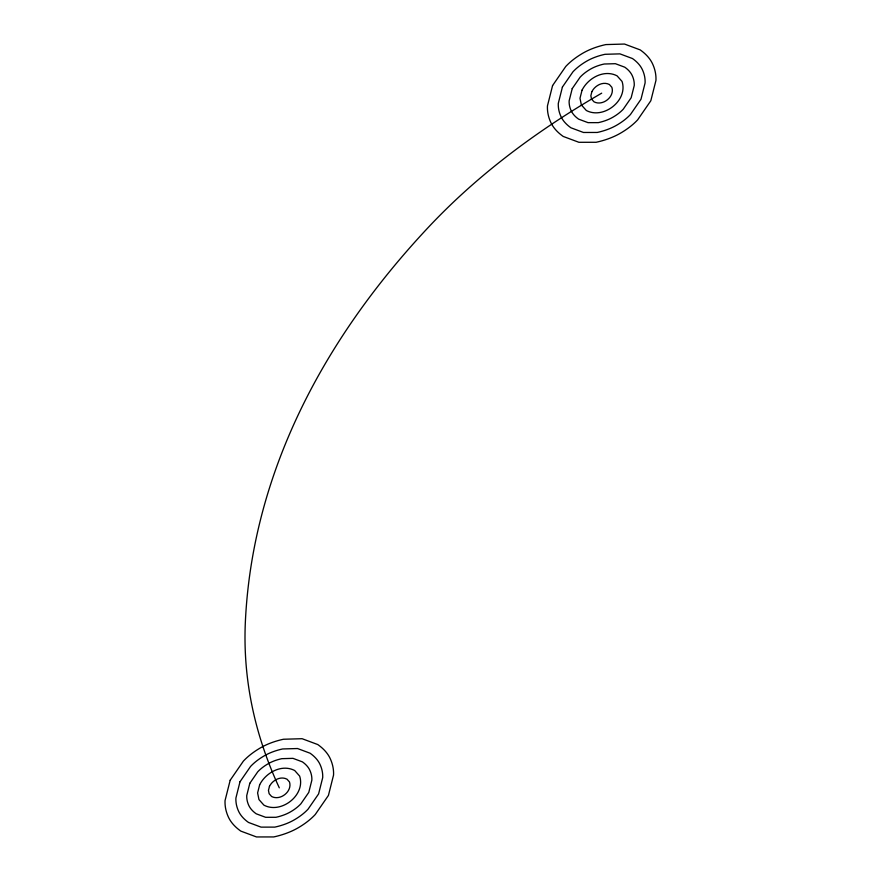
<?xml version="1.0" encoding="UTF-8"?>
<svg xmlns="http://www.w3.org/2000/svg" width="881" height="881" viewBox="0 0 881 881"><rect width="100%" height="100%" fill="white"/><g stroke="black" fill="none" stroke-linecap="round" stroke-linejoin="round"><path stroke-width="1.32" d="M279.299 787.834A1006.52 581.108 0 0 1 245.37 621.7A1520.573 877.894 0 0 1 428.441 227.243A1006.52 581.108 0 0 1 601.701 93.166M230.183 780.236L225.051 800.576A100.654 58.113 0 0 0 228.454 817.194A64.269 37.101 0 0 0 240.821 831.113L256.503 836.95L273.738 836.939A68.244 39.403 0 0 0 297.91 827.942A100.654 58.113 0 0 0 315.244 814.529L328.426 795.433L333.547 775.082A100.654 58.113 0 0 0 330.155 758.475A64.269 37.101 0 0 0 317.777 744.555L302.095 738.707L283.462 739.247A64.269 37.101 0 0 0 260.688 747.727A100.654 58.113 0 0 0 243.365 761.129L230.183 780.236M240.006 781.755L235.91 798.032A80.523 46.484 0 0 0 238.619 811.313A51.417 29.679 0 0 0 248.519 822.458L261.062 827.127L274.85 827.116A54.589 31.518 0 0 0 294.188 819.914A80.523 46.484 0 0 0 308.053 809.187L318.603 793.913L322.699 777.637A80.523 46.484 0 0 0 319.979 764.345A51.417 29.679 0 0 0 310.079 753.211L297.536 748.531L282.625 748.96A51.417 29.679 0 0 0 264.41 755.744A80.523 46.484 0 0 0 250.556 766.47L240.006 781.755M249.83 783.275L246.757 795.477A60.393 34.866 0 0 0 248.794 805.443A38.555 22.267 0 0 0 256.217 813.802L265.622 817.304L275.962 817.293A40.944 23.644 0 0 0 290.466 811.897A60.393 34.866 0 0 0 300.861 803.846L308.779 792.393L311.852 780.181A60.393 34.866 0 0 0 309.815 770.214A38.555 22.267 0 0 0 302.392 761.867L292.977 758.354L281.799 758.673A38.555 22.267 0 0 0 268.132 763.761A60.393 34.866 0 0 0 257.737 771.811L249.83 783.275M259.653 784.795L257.604 792.933L258.959 799.574L263.915 805.146C281.149 814.33 305.883 795.025 299.639 776.084L294.695 770.523C281.722 763.761 265.765 772.637 259.653 784.795M269.476 786.315L268.452 790.378L269.134 793.704L271.601 796.49C280.224 801.082 292.591 791.424 289.475 781.954L286.997 779.178C280.51 775.798 272.537 780.236 269.476 786.315M552.574 85.567L547.453 105.918A100.654 58.113 0 0 0 550.845 122.525A64.269 37.101 0 0 0 563.223 136.445L578.905 142.293L596.129 142.281A68.244 39.403 0 0 0 620.312 133.273A100.654 58.113 0 0 0 637.635 119.871L650.817 100.764L655.949 80.424A100.654 58.113 0 0 0 652.546 63.806A64.269 37.101 0 0 0 640.179 49.887L624.497 44.05L605.853 44.579A64.269 37.101 0 0 0 583.09 53.058A100.654 58.113 0 0 0 565.756 66.471L552.574 85.567M562.397 87.087L558.301 103.363A80.523 46.484 0 0 0 561.021 116.655A51.417 29.679 0 0 0 570.921 127.789L583.464 132.469L597.241 132.458A54.589 31.518 0 0 0 616.59 125.256A80.523 46.484 0 0 0 630.444 114.53L640.994 99.245L645.09 82.968A80.523 46.484 0 0 0 642.381 69.687A51.417 29.679 0 0 0 632.481 58.542L619.938 53.873L605.027 54.303A51.417 29.679 0 0 0 586.812 61.086A80.523 46.484 0 0 0 572.947 71.813L562.397 87.087M572.221 88.607L569.148 100.819A60.393 34.866 0 0 0 571.185 110.786A38.555 22.267 0 0 0 578.608 119.133L588.023 122.646L598.353 122.635A40.944 23.644 0 0 0 612.868 117.239A60.393 34.866 0 0 0 623.263 109.189L631.17 97.725L634.243 85.523A60.393 34.866 0 0 0 632.206 75.557A38.555 22.267 0 0 0 624.783 67.198L615.379 63.696L604.19 64.016A38.555 22.267 0 0 0 590.534 69.103A60.393 34.866 0 0 0 580.139 77.154L572.221 88.607M582.055 90.126L579.995 98.265L581.361 104.916L586.306 110.477C603.551 119.673 628.274 100.368 622.041 81.426L617.085 75.854C604.113 69.103 588.167 77.969 582.055 90.126M591.878 91.646L590.854 95.721L591.525 99.046L594.003 101.822C602.626 106.425 614.993 96.767 611.866 87.296L609.399 84.51C602.912 81.14 594.928 85.567 591.878 91.646"/></g></svg>
